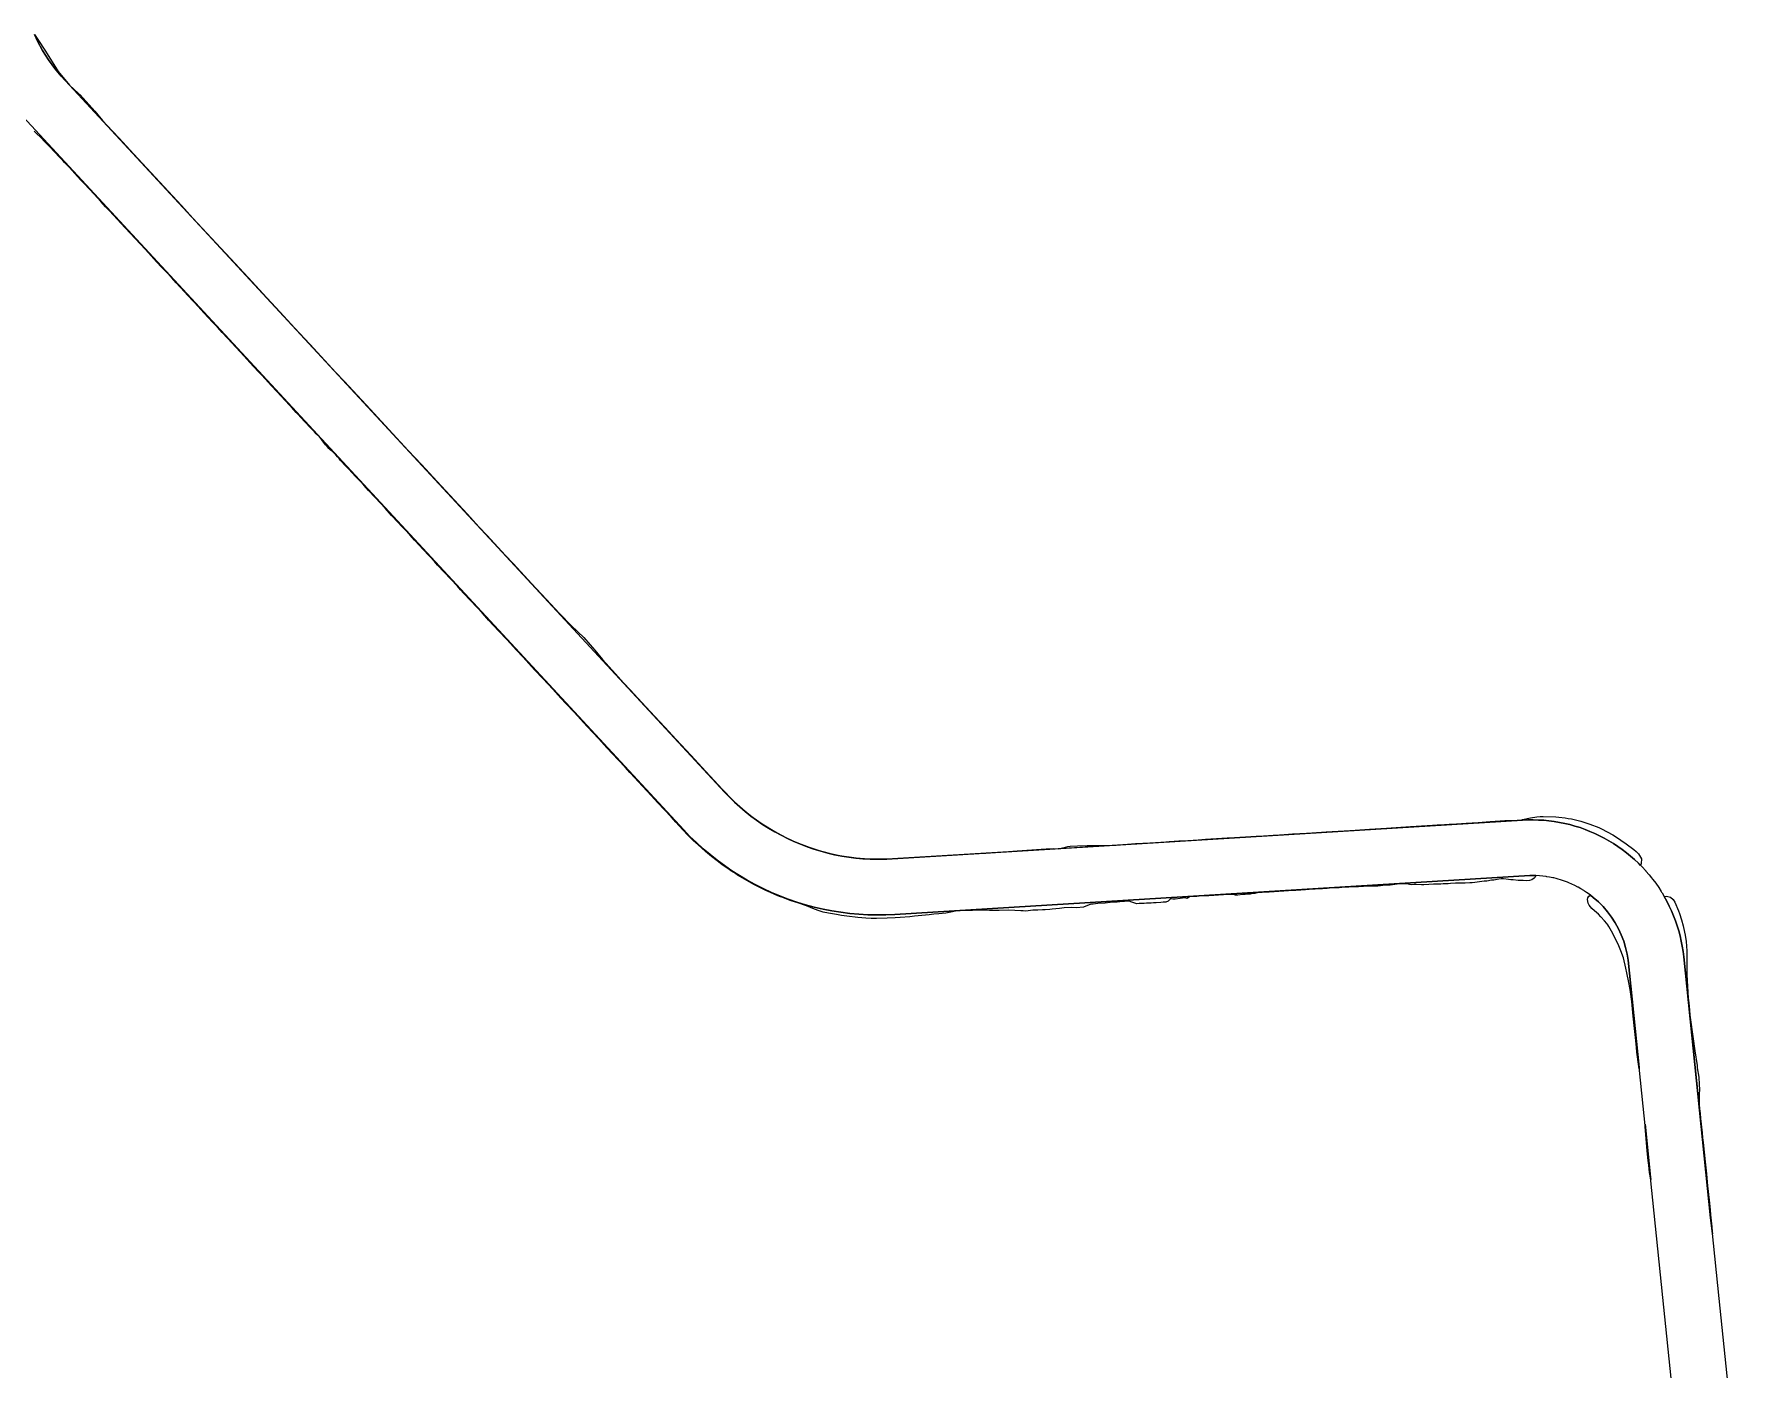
# Model space of a CAD drawing. Header units: inches. Extents: x 704148 to 723432, y 7075344 to 7101810.
# Drawn here: x 709083 to 709794, y 7086014 to 7086566 of the extents above; entities that cross this region are included whole.
import ezdxf

# ---------------------------------------------------------------- set-up
doc = ezdxf.new("R2010")
doc.units = ezdxf.units.IN
doc.header["$MEASUREMENT"] = 0
doc.layers.add('gisdb.gisadmin', color=7, linetype='Continuous', lineweight=9, true_color=0xccf5fc)

msp = doc.modelspace()

# ---------------------------------------------------------------- linework, layer by layer
at = {"layer": 'gisdb.gisadmin'}
for points in [[(709083.0206, 7086566.2598), (709083.0343, 7086566.2385), (709084.2883, 7086563.4989), (709086.4213, 7086559.5594), (709088.813, 7086555.7714), (709091.4528, 7086552.1519), (709094.089, 7086549.0035), (709368.3654, 7086252.9849), (709370.412, 7086250.85), (709372.5301, 7086248.7861), (709374.7173, 7086246.7954), (709376.9709, 7086244.8802), (709379.2883, 7086243.0429), (709381.667, 7086241.2855), (709384.104, 7086239.61), (709386.5967, 7086238.0185), (709389.1421, 7086236.5126), (709391.7372, 7086235.0943), (709394.3791, 7086233.7651), (709397.0647, 7086232.5266), (709399.7909, 7086231.3801), (709402.5545, 7086230.3271), (709405.3524, 7086229.3688), (709408.1812, 7086228.5062), (709411.0378, 7086227.7403), (709413.9187, 7086227.0721), (709416.8208, 7086226.5024), (709419.7405, 7086226.0317), (709422.6746, 7086225.6606), (709425.6196, 7086225.3896), (709428.5721, 7086225.2189), (709431.5287, 7086225.1489), (709435.4721, 7086225.1896), (709698.3274, 7086241.3459), (709700.5182, 7086241.4424), (709702.7111, 7086241.4627), (709704.9033, 7086241.4067), (709707.0923, 7086241.2747), (709709.2753, 7086241.0666), (709711.4498, 7086240.7829), (709713.6132, 7086240.4237), (709715.7627, 7086239.9896), (709717.8959, 7086239.4811), (709720.0101, 7086238.8987), (709722.1027, 7086238.2432), (709724.1714, 7086237.5154), (709726.2135, 7086236.7162), (709728.2266, 7086235.8465), (709730.2083, 7086234.9073), (709732.1561, 7086233.8999), (709734.0678, 7086232.8254), (709735.9409, 7086231.6851), (709737.7733, 7086230.4804), (709739.5628, 7086229.2128), (709741.3071, 7086227.8837), (709743.0042, 7086226.4949), (709744.6519, 7086225.0479), (709746.2485, 7086223.5445), (709747.7906, 7086221.9879), (709747.7918, 7086221.9866), (709749.28, 7086220.376), (709749.3496, 7086220.2952), (709750.7114, 7086218.7147), (709751.6924, 7086217.4926), (709752.0842, 7086217.0046), (709752.1866, 7086216.8675), (709753.3967, 7086215.2478), (709754.6474, 7086213.4465), (709755.6839, 7086211.837), (709755.8348, 7086211.6028), (709756.0047, 7086211.3177), (709756.9573, 7086209.7189), (709758.0138, 7086207.7972), (709759.0028, 7086205.84), (709759.9232, 7086203.8495), (709760.7739, 7086201.8283), (709761.5538, 7086199.7788), (709762.2621, 7086197.7033), (709762.8978, 7086195.6046), (709763.4602, 7086193.485), (709763.9486, 7086191.3471), (709764.3624, 7086189.1936), (709764.7011, 7086187.0269), (709764.9644, 7086184.8499), (709779.5691, 7086043.4995), (709793.8829, 7085904.9644)], [(709078.2326, 7086532.2761), (709351.4941, 7086237.3528), (709354.0825, 7086234.6529), (709356.7612, 7086232.0427), (709359.5272, 7086229.5251), (709362.3773, 7086227.1031), (709365.3081, 7086224.7795), (709368.3163, 7086222.5569), (709371.3984, 7086220.438), (709374.5508, 7086218.4252), (709377.7698, 7086216.5208), (709381.0518, 7086214.7271), (709384.393, 7086213.0461), (709387.7894, 7086211.4797), (709391.2371, 7086210.0299), (709394.7322, 7086208.6982), (709398.2706, 7086207.4862), (709401.8481, 7086206.3953), (709405.4607, 7086205.4267), (709409.1042, 7086204.5817), (709412.7743, 7086203.8611), (709416.4668, 7086203.2658), (709420.1775, 7086202.7966), (709423.9019, 7086202.4538), (709427.6359, 7086202.238), (709431.375, 7086202.1494), (709435.115, 7086202.188), (709438.8515, 7086202.3539), (709701.4087, 7086218.4919), (709703.8125, 7086218.4306), (709703.5235, 7086217.7777), (709703.1186, 7086217.321), (709702.1338, 7086216.6924), (709701.2615, 7086216.4279), (709699.8715, 7086216.2245), (709698.539, 7086216.3515), (709697.5337, 7086216.406), (709696.5299, 7086216.4374), (709694.5131, 7086216.6492), (709693.5118, 7086216.6409), (709692.4995, 7086216.8092), (709690.4805, 7086217.0571), (709689.4803, 7086217.0296), (709688.4821, 7086216.9698), (709686.5061, 7086216.5175), (709685.5072, 7086216.4701), (709683.522, 7086216.1673), (709682.5257, 7086216.0755), (709680.5333, 7086215.8909), (709678.5474, 7086215.5997), (709677.5554, 7086215.4402), (709676.5573, 7086215.3779), (709674.5618, 7086215.2441), (709673.5566, 7086215.2978), (709671.554, 7086215.2786), (709670.5541, 7086215.2456), (709668.5575, 7086215.1287), (709667.5611, 7086215.0402), (709666.5638, 7086214.9659), (709665.5621, 7086214.9629), (709664.5648, 7086214.8878), (709663.5632, 7086214.8827), (709662.5599, 7086214.9055), (709661.5585, 7086214.8976), (709659.5656, 7086214.7203), (709657.5667, 7086214.641), (709656.5663, 7086214.6173), (709654.5589, 7086214.6766), (709653.5551, 7086214.7079), (709652.5596, 7086214.6032), (709651.5491, 7086214.7436), (709650.5304, 7086215.0172), (709649.5246, 7086215.0803), (709648.5265, 7086215.0189), (709647.5284, 7086214.9576), (709646.5342, 7086214.8331), (709645.5394, 7086214.7173), (709644.543, 7086214.6286), (709643.5509, 7086214.4685), (709641.5497, 7086214.4275), (709640.5563, 7086214.2894), (709639.5633, 7086214.145), (709638.5633, 7086214.114), (709636.5612, 7086214.0864), (709635.5609, 7086214.0599), (709634.558, 7086214.0778), (709633.5574, 7086214.0565), (709632.5629, 7086213.936), (709631.5658, 7086213.8588), (709630.5672, 7086213.8039), (709629.5687, 7086213.749), (709628.5642, 7086213.792), (709627.5661, 7086213.7306), (709626.568, 7086213.6693), (709625.5699, 7086213.6079), (709623.5736, 7086213.4852), (709622.5755, 7086213.4239), (709621.5774, 7086213.3625), (709618.583, 7086213.1785), (709617.5849, 7086213.1171), (709615.5887, 7086212.9944), (709614.5906, 7086212.9331), (709612.5943, 7086212.8104), (709611.5962, 7086212.749), (709608.6019, 7086212.565), (709607.6038, 7086212.5036), (709606.6056, 7086212.4423), (709604.6094, 7086212.3196), (709603.6113, 7086212.2582), (709601.6151, 7086212.1355), (709599.6188, 7086212.0128), (709598.6207, 7086211.9515), (709597.6226, 7086211.8901), (709595.6264, 7086211.7674), (709594.6282, 7086211.7061), (709593.6319, 7086211.6158), (709590.6368, 7086211.4449), (709589.6377, 7086211.3994), (709588.6448, 7086211.2525), (709587.6535, 7086211.0808), (709586.6574, 7086210.9855), (709585.667, 7086210.7995), (709584.6728, 7086210.6745), (709583.672, 7086210.6566), (709582.6743, 7086210.589), (709580.6853, 7086210.348), (709579.6811, 7086210.3862), (709578.6692, 7086210.549), (709577.6603, 7086210.6632), (709576.6621, 7086210.6018), (709575.664, 7086210.5405), (709574.6659, 7086210.4791), (709572.6697, 7086210.3564), (709571.6716, 7086210.2951), (709570.6735, 7086210.2337), (709568.6772, 7086210.111), (709567.6791, 7086210.0497), (709566.681, 7086209.9883), (709564.6848, 7086209.8656), (709563.6866, 7086209.8043), (709562.6885, 7086209.7429), (709560.6923, 7086209.6199), (709559.7279, 7086209.0097), (709558.7156, 7086209.1802), (709557.722, 7086209.044), (709556.7264, 7086208.9422), (709554.7353, 7086208.7368), (709553.7361, 7086208.6918), (709552.7257, 7086208.831), (709551.7861, 7086207.8181), (709550.8054, 7086207.4731), (709549.8077, 7086207.4048), (709548.81, 7086207.3359), (709546.8149, 7086207.1963), (709545.8173, 7086207.1256), (709544.8198, 7086207.0543), (709543.8179, 7086207.0552), (709542.815, 7086207.0712), (709541.8252, 7086206.8744), (709540.8243, 7086206.8577), (709539.8225, 7086206.8571), (709538.828, 7086206.7361), (709536.7819, 7086207.425), (709535.7519, 7086207.8825), (709533.7577, 7086207.7272), (709531.7636, 7086207.5695), (709530.7666, 7086207.4897), (709528.7662, 7086207.435), (709525.7823, 7086207.0819), (709522.7921, 7086206.8299), (709520.7988, 7086206.6592), (709519.8022, 7086206.5737), (709516.8703, 7086205.3737), (709513.8836, 7086205.0644), (709511.871, 7086205.2077), (709508.8742, 7086205.0643), (709507.8759, 7086205.0054), (709506.8884, 7086204.7722), (709503.895, 7086204.5717), (709502.9019, 7086204.4292), (709500.9103, 7086204.2306), (709499.9032, 7086204.3152), (709497.9093, 7086204.1553), (709496.9049, 7086204.1953), (709495.9032, 7086204.1936), (709493.9194, 7086203.8688), (709492.9235, 7086203.7702), (709491.9197, 7086203.8024), (709490.9119, 7086203.8972), (709485.8924, 7086204.0618), (709481.8877, 7086204.0159), (709477.8791, 7086204.0322), (709474.8717, 7086204.0612), (709470.8716, 7086203.9397), (709469.8691, 7086203.9501), (709465.8705, 7086203.8033), (709463.8747, 7086203.6746), (709461.8953, 7086203.2771), (709459.9124, 7086202.9389), (709456.926, 7086202.6245), (709454.9355, 7086202.408), (709452.9443, 7086202.2044), (709446.9705, 7086201.5936), (709444.9792, 7086201.39), (709440.9891, 7086201.1062), (709438.9927, 7086200.9869), (709435.6657, 7086200.7994), (709431.2134, 7086200.6475), (709428.9845, 7086200.646), (709426.7591, 7086200.7693), (709423.4341, 7086201.1131), (709419.019, 7086201.6678), (709416.813, 7086201.943), (709414.6163, 7086202.2845), (709411.3369, 7086202.8854), (709409.1602, 7086203.3332), (709407.043, 7086204.0396), (709405.9936, 7086204.4169), (709404.9495, 7086204.8053), (709403.9108, 7086205.2048), (709401.8501, 7086206.0364), (709398.7213, 7086207.1096), (709397.6737, 7086207.4487), (709395.5887, 7086208.1583), (709392.489, 7086209.3006), (709391.4635, 7086209.7019), (709390.4421, 7086210.1135), (709387.4034, 7086211.4092), (709385.3997, 7086212.3235), (709384.4048, 7086212.7956), (709382.4295, 7086213.7695), (709380.474, 7086214.7827), (709379.504, 7086215.3039), (709378.5392, 7086215.8348), (709377.5798, 7086216.3753), (709375.6774, 7086217.485), (709373.7976, 7086218.6325), (709372.8664, 7086219.2203), (709371.0218, 7086220.4236), (709370.1087, 7086221.0391), (709367.4068, 7086222.9398), (709366.519, 7086223.5913), (709364.7631, 7086224.9207), (709363.0342, 7086226.285), (709361.3329, 7086227.6836), (709360.4928, 7086228.3956), (709358.8343, 7086229.8446), (709356.4016, 7086232.0795), (709355.6057, 7086232.8406), (709353.2643, 7086235.171), (709351.3327, 7086237.2033), (709349.665, 7086239.0033), (709348.3057, 7086240.4704), (709346.2668, 7086242.671), (709343.5482, 7086245.6052), (709340.8296, 7086248.5393), (709338.1111, 7086251.4735), (709332.6739, 7086257.3419), (709331.3146, 7086258.8089), (709329.2757, 7086261.0096), (709327.2368, 7086263.2102), (709324.5182, 7086266.1444), (709319.7607, 7086271.2792), (709316.3625, 7086274.9469), (709311.605, 7086280.0817), (709306.1678, 7086285.95), (709302.7696, 7086289.6177), (709300.7307, 7086291.8184), (709297.3325, 7086295.4861), (709295.2935, 7086297.6867), (709293.2546, 7086299.8873), (709289.8564, 7086303.5551), (709285.0989, 7086308.6899), (709282.3803, 7086311.624), (709278.3025, 7086316.0253), (709274.9042, 7086319.693), (709270.8264, 7086324.0943), (709270.1467, 7086324.8278), (709268.1078, 7086327.0284), (709266.0689, 7086329.2291), (709263.3503, 7086332.1632), (709260.6317, 7086335.0974), (709259.2724, 7086336.5645), (709257.9132, 7086338.0316), (709255.1946, 7086340.9657), (709252.476, 7086343.8999), (709249.7574, 7086346.8341), (709248.3981, 7086348.3012), (709246.3592, 7086350.5018), (709243.6406, 7086353.436), (709242.2814, 7086354.903), (709240.2424, 7086357.1037), (709238.2035, 7086359.3043), (709236.1646, 7086361.5049), (709234.8053, 7086362.972), (709233.446, 7086364.4391), (709230.7274, 7086367.3733), (709228.0089, 7086370.3074), (709225.9699, 7086372.5081), (709223.931, 7086374.7087), (709221.2124, 7086377.6429), (709219.1735, 7086379.8435), (709217.8142, 7086381.3106), (709215.7753, 7086383.5112), (709214.416, 7086384.9783), (709213.0567, 7086386.4454), (709211.6974, 7086387.9125), (709209.6585, 7086390.1131), (709208.9788, 7086390.8466), (709208.2992, 7086391.5802), (709207.7262, 7086392.4125), (709207.0388, 7086393.1389), (709206.2442, 7086393.766), (709205.4497, 7086394.393), (709204.7123, 7086395.0731), (709204.0437, 7086395.8168), (709203.4218, 7086396.6039), (709202.2111, 7086398.2086), (709201.6057, 7086399.011), (709200.9641, 7086399.7798), (709199.4638, 7086401.1162), (709198.7842, 7086401.8498), (709198.1045, 7086402.5833), (709197.4249, 7086403.3169), (709196.7453, 7086404.0504), (709195.386, 7086405.5175), (709194.7063, 7086406.251), (709193.347, 7086407.7181), (709191.9878, 7086409.1852), (709191.3081, 7086409.9188), (709189.2692, 7086412.1194), (709188.5895, 7086412.8529), (709186.5506, 7086415.0536), (709185.1913, 7086416.5206), (709183.1524, 7086418.7213), (709181.1135, 7086420.9219), (709178.3949, 7086423.8561), (709177.0356, 7086425.3232), (709175.6763, 7086426.7902), (709173.6374, 7086428.9909), (709172.2781, 7086430.458), (709170.9188, 7086431.925), (709169.5595, 7086433.3921), (709168.2002, 7086434.8592), (709166.1613, 7086437.0598), (709164.802, 7086438.5269), (709162.7631, 7086440.7276), (709160.7242, 7086442.9282), (709158.6852, 7086445.1288), (709156.6463, 7086447.3294), (709153.2481, 7086450.9971), (709149.1702, 7086455.3984), (709148.4906, 7086456.1319), (709146.4517, 7086458.3326), (709145.0924, 7086459.7997), (709141.6942, 7086463.4674), (709139.6552, 7086465.668), (709137.6163, 7086467.8686), (709135.5774, 7086470.0693), (709133.5384, 7086472.2699), (709130.1402, 7086475.9376), (709128.7809, 7086477.4047), (709126.742, 7086479.6053), (709124.7031, 7086481.8059), (709122.6641, 7086484.0066), (709120.6252, 7086486.2072), (709117.227, 7086489.8749), (709115.8677, 7086491.342), (709113.8288, 7086493.5426), (709112.4695, 7086495.0097), (709110.4306, 7086497.2103), (709107.712, 7086500.1445), (709105.6731, 7086502.3451), (709103.6341, 7086504.5458), (709102.2748, 7086506.0129), (709100.9156, 7086507.4799), (709097.5173, 7086511.1477), (709096.8377, 7086511.8812), (709095.4776, 7086513.3475), (709094.7953, 7086514.0787), (709094.1114, 7086514.8082), (709093.4258, 7086515.5362), (709091.3587, 7086517.7107), (709089.2761, 7086519.871), (709087.1782, 7086522.0169), (709085.771, 7086523.4397), (709083.6475, 7086525.5619), (709082.9362, 7086526.2661)], [(709771.0047, 7085902.6005), (709756.3952, 7086043.9978), (709741.9907, 7086183.4104), (709741.5959, 7086185.9353), (709740.975, 7086188.6533), (709740.1667, 7086191.3217), (709739.1751, 7086193.9275), (709738.005, 7086196.4581), (709736.6618, 7086198.9013), (709735.1523, 7086201.2453), (709733.4835, 7086203.4788), (709731.6637, 7086205.5911), (709729.7015, 7086207.5718), (709727.6066, 7086209.4115), (709726.4538, 7086210.2899), (709726.4596, 7086210.293), (709725.9451, 7086210.6775), (709725.9435, 7086210.6787), (709724.8063, 7086211.4843), (709723.9629, 7086212.0388), (709723.6418, 7086212.2498), (709723.6417, 7086212.2499), (709722.4515, 7086212.9744), (709722.4514, 7086212.9745), (709721.3857, 7086213.5735), (709721.2366, 7086213.6573), (709719.9989, 7086214.2975), (709719.9987, 7086214.2976), (709718.7394, 7086214.8944), (709718.7389, 7086214.8946), (709717.4603, 7086215.4469), (709717.46, 7086215.4471), (709716.965, 7086215.6408), (709716.1623, 7086215.955), (709714.8477, 7086216.4175), (709712.1744, 7086217.2041), (709712.1742, 7086217.2041), (709711.2206, 7086217.4315), (709710.8186, 7086217.5273), (709709.4525, 7086217.8032), (709708.4216, 7086217.9744), (709708.0777, 7086218.0315), (709705.309, 7086218.3439), (709705.3085, 7086218.344), (709705.3083, 7086218.344), (709703.8632, 7086218.4293), (709703.8132, 7086218.4323), (709703.8125, 7086218.4306), (709701.4087, 7086218.4919), (709438.8515, 7086202.3539), (709435.115, 7086202.188), (709431.375, 7086202.1494), (709427.6359, 7086202.238), (709423.9019, 7086202.4538), (709420.1775, 7086202.7966), (709416.4668, 7086203.2658), (709412.7743, 7086203.8611), (709409.1042, 7086204.5817), (709405.4607, 7086205.4267), (709401.8481, 7086206.3953), (709398.2706, 7086207.4862), (709394.7322, 7086208.6982), (709391.2371, 7086210.0299), (709387.7894, 7086211.4797), (709384.393, 7086213.0461), (709381.0518, 7086214.7271), (709377.7698, 7086216.5208), (709374.5508, 7086218.4252), (709371.3984, 7086220.438), (709368.3163, 7086222.5569), (709365.3081, 7086224.7795), (709362.3773, 7086227.1031), (709359.5272, 7086229.5251), (709356.7612, 7086232.0427), (709354.0825, 7086234.6529), (709351.4941, 7086237.3528), (709078.2326, 7086532.2761)]]:
    msp.add_lwpolyline(points, dxfattribs=at)
for points in [[(709504.3567, 7086229.6617), (709506.3674, 7086229.5475), (709435.4721, 7086225.1896), (709431.5287, 7086225.1489), (709428.5721, 7086225.2189), (709425.6196, 7086225.3896), (709422.6746, 7086225.6606), (709419.7405, 7086226.0317), (709416.8208, 7086226.5024), (709413.9187, 7086227.0721), (709411.0378, 7086227.7403), (709408.1812, 7086228.5062), (709405.3524, 7086229.3688), (709402.5545, 7086230.3271), (709399.7909, 7086231.3801), (709397.0647, 7086232.5266), (709394.3791, 7086233.7651), (709391.7372, 7086235.0943), (709389.1421, 7086236.5126), (709386.5967, 7086238.0185), (709384.104, 7086239.61), (709381.667, 7086241.2855), (709379.2883, 7086243.0429), (709376.9709, 7086244.8802), (709374.7173, 7086246.7954), (709372.5301, 7086248.7861), (709370.412, 7086250.85), (709368.3654, 7086252.9849), (709094.089, 7086549.0035), (709091.4528, 7086552.1519), (709088.813, 7086555.7714), (709086.4213, 7086559.5594), (709084.2883, 7086563.4989), (709083.0343, 7086566.2385), (709084.3884, 7086564.1367), (709087.5857, 7086559.2728), (709092.913, 7086550.8633), (709097.6057, 7086545.3112), (709101.2476, 7086541.8692), (709101.992, 7086541.1958), (709107.9941, 7086534.4876), (709111.2367, 7086530.6757), (709115.2944, 7086526.2557), (709118.013, 7086523.3216), (709124.13, 7086516.7199), (709132.9657, 7086507.1842), (709143.8404, 7086495.4478), (709148.598, 7086490.3132), (709160.1523, 7086477.8433), (709164.2303, 7086473.4422), (709173.066, 7086463.9064), (709179.183, 7086457.3047), (709184.6203, 7086451.4365), (709190.7373, 7086444.8349), (709194.8153, 7086440.4337), (709196.8543, 7086438.2332), (709207.729, 7086426.4968), (709211.1273, 7086422.8292), (709222.002, 7086411.0929), (709223.3613, 7086409.6258), (709237.6343, 7086394.2219), (709243.0717, 7086388.3537), (709251.2277, 7086379.5515), (709256.665, 7086373.6833), (709262.1023, 7086367.8151), (709266.86, 7086362.6805), (709270.2583, 7086359.0129), (709277.7347, 7086350.9441), (709281.133, 7086347.2765), (709288.6093, 7086339.2078), (709294.7263, 7086332.6061), (709300.1637, 7086326.7379), (709305.0685, 7086321.7396), (709310.1801, 7086316.9329), (709312.7848, 7086313.8932), (709314.7407, 7086311.6157), (709317.9641, 7086307.786), (709323.2723, 7086301.7982), (709326.6707, 7086298.1306), (709329.3893, 7086295.1965), (709334.147, 7086290.0619), (709339.5843, 7086284.1937), (709343.6623, 7086279.7926), (709348.42, 7086274.6579), (709354.537, 7086268.0562), (709360.654, 7086261.4546), (709364.0523, 7086257.787), (709367.4507, 7086254.1193), (709371.807, 7086249.6142), (709374.3519, 7086247.2528), (709377.6625, 7086244.4471), (709380.4093, 7086242.324), (709383.9587, 7086239.8273), (709389.1279, 7086236.6364), (709392.9506, 7086234.5826), (709396.8712, 7086232.7223), (709400.0716, 7086231.3767), (709403.3231, 7086230.1601), (709407.4518, 7086228.8238), (709411.642, 7086227.6955), (709415.8834, 7086226.7781), (709422.7496, 7086225.7543), (709426.2079, 7086225.4491), (709429.6756, 7086225.2824), (709437.4912, 7086225.4154), (709440.4856, 7086225.5995), (709447.4724, 7086226.0291), (709452.4629, 7086226.3359), (709456.4554, 7086226.5813), (709461.4461, 7086226.8854), (709464.441, 7086227.0614), (709467.4362, 7086227.2319), (709470.4317, 7086227.3969), (709473.4275, 7086227.5566), (709476.4237, 7086227.7108), (709482.4097, 7086228.1228), (709489.3918, 7086228.6297), (709495.3754, 7086229.0799), (709499.3641, 7086229.3879), (709501.3583, 7086229.5428)], [(709506.3674, 7086229.5475), (709509.3304, 7086230.2421), (709510.3181, 7086230.4735), (709511.3087, 7086230.6562), (709514.3075, 7086230.7678), (709518.3059, 7086230.9166), (709522.317, 7086230.8593), (709524.3226, 7086230.8296), (709526.3228, 7086230.8874), (709530.322, 7086231.0231), (709533.3133, 7086231.258), (709538.2985, 7086231.6513), (709541.2934, 7086231.8265), (709545.2924, 7086231.9657), (709549.2825, 7086232.2501), (709552.2715, 7086232.5209), (709556.2628, 7086232.7856), (709560.2571, 7086233.0011), (709564.25, 7086233.2395), (709567.2438, 7086233.4315), (709576.2248, 7086234.017), (709579.2173, 7086234.2316), (709588.203, 7086234.7413), (709591.1994, 7086234.891), (709595.1928, 7086235.1216), (709598.1866, 7086235.3153), (709603.177, 7086235.625), (709609.1661, 7086235.9861), (709617.1516, 7086236.4679), (709627.1326, 7086237.0829), (709635.1148, 7086237.6187), (709642.0999, 7086238.076), (709652.0805, 7086238.6983), (709661.0608, 7086239.295), (709663.0576, 7086239.4093), (709666.0524, 7086239.5861), (709668.0488, 7086239.7062), (709671.045, 7086239.8594), (709675.04, 7086240.0637), (709680.0271, 7086240.4278), (709685.0117, 7086240.8316), (709687.0057, 7086240.9897), (709690.9984, 7086241.2324), (709693.0008, 7086241.2534), (709695.0047, 7086241.2527), (709697.0047, 7086241.3134), (709697.993, 7086241.535), (709698.3114, 7086241.6077), (709701.6982, 7086242.25), (709704.2678, 7086242.6703), (709705.5638, 7086242.8135), (709706.8607, 7086242.8543), (709712.0689, 7086242.7281), (709713.3712, 7086242.6164), (709715.97, 7086242.2961), (709717.2646, 7086242.0876), (709718.5549, 7086241.847), (709722.3908, 7086240.9338), (709724.9102, 7086240.1674), (709726.156, 7086239.7375), (709729.8273, 7086238.2648), (709731.0263, 7086237.714), (709735.6832, 7086235.2308), (709736.8137, 7086234.5498), (709739.0328, 7086233.1206), (709741.193, 7086231.6039), (709744.3153, 7086229.1698), (709745.3229, 7086228.3174), (709746.3132, 7086227.4449), (709747.4898, 7086225.3496), (709747.4203, 7086223.3986), (709747.1468, 7086222.6509), (709746.2485, 7086223.5445), (709744.6519, 7086225.0479), (709743.0042, 7086226.4949), (709741.3071, 7086227.8837), (709739.5628, 7086229.2128), (709737.7733, 7086230.4804), (709735.9409, 7086231.6851), (709734.0678, 7086232.8254), (709732.1561, 7086233.8999), (709730.2083, 7086234.9073), (709728.2266, 7086235.8465), (709726.2135, 7086236.7162), (709724.1714, 7086237.5154), (709722.1027, 7086238.2432), (709720.0101, 7086238.8987), (709717.8959, 7086239.4811), (709715.7627, 7086239.9896), (709713.6132, 7086240.4237), (709711.4498, 7086240.7829), (709709.2753, 7086241.0666), (709707.0923, 7086241.2747), (709704.9033, 7086241.4067), (709702.7111, 7086241.4627), (709700.5182, 7086241.4424), (709698.3274, 7086241.3459)], [(709741.9907, 7086183.4104), (709746.5709, 7086139.0815), (709746.6274, 7086138.5034), (709746.3202, 7086140.4824), (709745.6381, 7086145.4385), (709745.4055, 7086147.4251), (709745.0735, 7086151.4121), (709744.5596, 7086156.3856), (709744.1485, 7086160.3644), (709743.8372, 7086163.3482), (709743.4836, 7086166.3277), (709742.7736, 7086171.2809), (709742.2753, 7086174.2454), (709741.5263, 7086178.1893), (709741.1156, 7086180.1576), (709740.0185, 7086184.4149), (709738.9898, 7086187.3147), (709738.1347, 7086189.4272), (709736.5573, 7086192.8359), (709735.1618, 7086195.4684), (709734.0378, 7086197.3909), (709733.6221, 7086198.0058), (709733.1706, 7086198.5961), (709732.2345, 7086199.7455), (709730.751, 7086201.3893), (709729.7123, 7086202.4295), (709728.0849, 7086203.903), (709726.957, 7086204.8259), (709725.9406, 7086206.1784), (709725.5002, 7086207.0876), (709725.2031, 7086208.4751), (709725.277, 7086209.1945), (709725.7696, 7086209.9198), (709726.4538, 7086210.2899), (709727.6066, 7086209.4115), (709729.7015, 7086207.5718), (709731.6637, 7086205.5911), (709733.4835, 7086203.4788), (709735.1523, 7086201.2453), (709736.6618, 7086198.9013), (709738.005, 7086196.4581), (709739.1751, 7086193.9275), (709740.1667, 7086191.3217), (709740.975, 7086188.6533), (709741.5959, 7086185.9353)], [(709776.5912, 7086073.2374), (709776.7335, 7086071.2414), (709776.8162, 7086070.2447), (709776.1116, 7086076.9633), (709764.9644, 7086184.8499), (709764.7011, 7086187.0269), (709764.3624, 7086189.1936), (709763.9486, 7086191.3471), (709763.4602, 7086193.485), (709762.8978, 7086195.6046), (709762.2621, 7086197.7033), (709761.5538, 7086199.7788), (709760.7739, 7086201.8283), (709759.9232, 7086203.8495), (709759.0028, 7086205.84), (709758.0138, 7086207.7972), (709756.9573, 7086209.7189), (709757.0199, 7086209.7517), (709757.9089, 7086209.8748), (709759.5731, 7086209.4365), (709760.6063, 7086208.5749), (709761.3077, 7086207.4986), (709762.8377, 7086203.9046), (709763.244, 7086202.6981), (709764.097, 7086200.1651), (709764.7802, 7086197.6295), (709765.3363, 7086195.0681), (709765.5664, 7086193.7799), (709765.93, 7086191.1928), (709766.2361, 7086187.2995), (709766.2988, 7086184.9878), (709766.28, 7086183.7629), (709766.2716, 7086180.7461), (709766.3175, 7086177.7349), (709766.4177, 7086174.7292), (709766.5147, 7086172.7286), (709766.8626, 7086167.7379), (709767.044, 7086165.746), (709767.3494, 7086162.7616), (709767.4691, 7086160.7633), (709768.0479, 7086156.8018), (709768.3372, 7086154.8211), (709768.9159, 7086150.8596), (709769.4947, 7086146.8981), (709769.6393, 7086145.9077), (709770.4901, 7086139.9637), (709770.608, 7086138.9705), (709771.2603, 7086135.0166), (709771.372, 7086132.0122), (709771.4501, 7086130.0096), (709771.3529, 7086127.9889), (709771.3113, 7086124.9687), (709771.3508, 7086123.9674), (709771.5631, 7086121.9787), (709771.7687, 7086119.9893), (709771.9742, 7086117.9999), (709772.5909, 7086112.0317), (709772.7964, 7086110.0423), (709773.002, 7086108.0529), (709773.4131, 7086104.074), (709773.8242, 7086100.0952), (709774.3381, 7086095.1217), (709774.852, 7086090.1482), (709775.4686, 7086084.18), (709775.8797, 7086080.2011), (709776.0853, 7086078.2117)], [(709748.9938, 7086115.6319), (709751.2624, 7086093.6749), (709751.3512, 7086092.7466), (709750.8434, 7086095.7101), (709750.5206, 7086098.6928), (709750.315, 7086100.6822), (709749.9039, 7086104.661), (709749.411, 7086109.6367), (709749.0465, 7086114.6256), (709748.9737, 7086115.6234)]]:
    msp.add_lwpolyline(points, close=True, dxfattribs=at)

doc.saveas('drawing.dxf')
